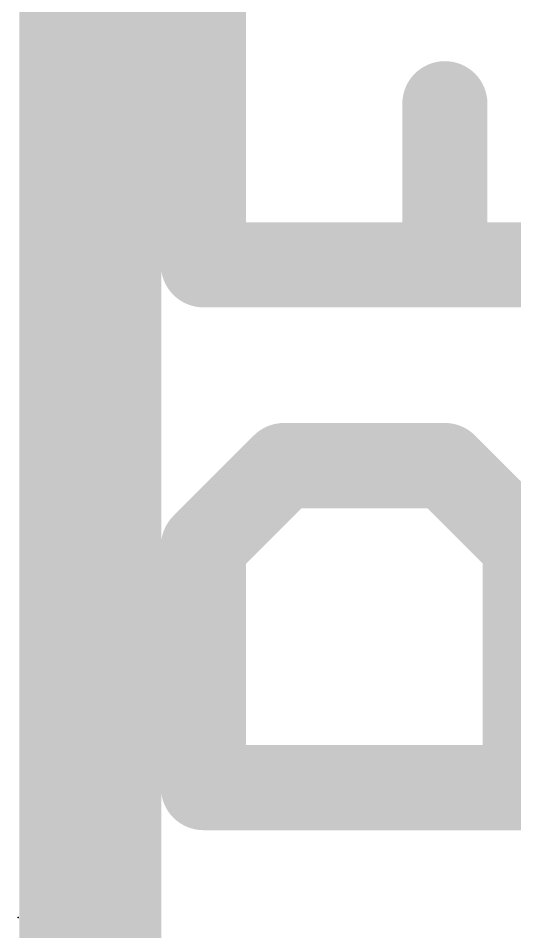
# Model space of a CAD drawing. Extents: x -0.1 to 15.4, y -0.1 to 24.3.
# Drawn here: x 5.586 to 6.475, y 3.802 to 5.436 of the extents above; entities that cross this region are included whole.
import ezdxf

# ---------------------------------------------------------------- set-up
doc = ezdxf.new("R2010")
doc.units = 0
for name, color, linetype in [('1', 12, 'CONTINUOUS'), ('21', 41, 'CONTINUOUS'), ('24', 53, 'CONTINUOUS')]:
    doc.layers.add(name, color=color, linetype=linetype)

msp = doc.modelspace()

# ---------------------------------------------------------------- linework, layer by layer
at = {"layer": '1', "const_width": 0.254}
msp.add_lwpolyline([(5.715, 1.905), (5.715, 6.619)], dxfattribs=at)
at = {"layer": '21', "const_width": 0.1524}
for points in [[(5.9175, 5.5715), (5.9175, 4.9952)], [(6.3496, 4.9952), (6.3496, 5.2834)], [(5.9175, 4.9952), (6.7818, 4.9952)], [(5.9175, 4.4919), (6.0615, 4.6359)], [(6.0615, 4.6359), (6.3496, 4.6359)], [(6.3496, 4.6359), (6.4937, 4.4919)], [(6.4937, 4.3478), (6.7818, 4.6359)], [(5.9175, 4.0597), (5.9175, 4.4919)], [(6.4937, 4.4919), (6.4937, 4.0597)], [(6.7818, 4.0597), (5.9175, 4.0597)]]:
    msp.add_lwpolyline(points, dxfattribs=at)
at = {"layer": '21', "const_width": 0.0762}
for points in [[(6.3877, 5.2834, 1), (6.3115, 5.2834)], [(5.9175, 5.0333, 1), (5.9175, 4.9571)], [(5.8794, 4.9952, 1), (5.9556, 4.9952)], [(6.3115, 4.9952, 1), (6.3877, 4.9952)], [(6.0615, 4.674, 1), (6.0615, 4.5978)], [(6.0885, 4.609, 1), (6.0346, 4.6629)], [(6.3766, 4.6629, 1), (6.3227, 4.609)], [(6.3496, 4.5978, 1), (6.3496, 4.674)], [(5.9556, 4.4919, 1), (5.8794, 4.4919)], [(6.5318, 4.4919, 1), (6.4556, 4.4919)], [(5.8905, 4.5188, 1), (5.9444, 4.4649)], [(6.4667, 4.4649, 1), (6.5206, 4.5188)], [(6.4667, 4.3748, 1), (6.5206, 4.3209)], [(5.9175, 4.0978, 1), (5.9175, 4.0216)], [(5.8794, 4.0597, 1), (5.9556, 4.0597)], [(6.4556, 4.0597, 1), (6.5318, 4.0597)]]:
    msp.add_lwpolyline(points, format="xyb", dxfattribs=at)
at = {"layer": '24'}
msp.add_point((5.586, 3.827), dxfattribs=at)

doc.saveas('drawing.dxf')
